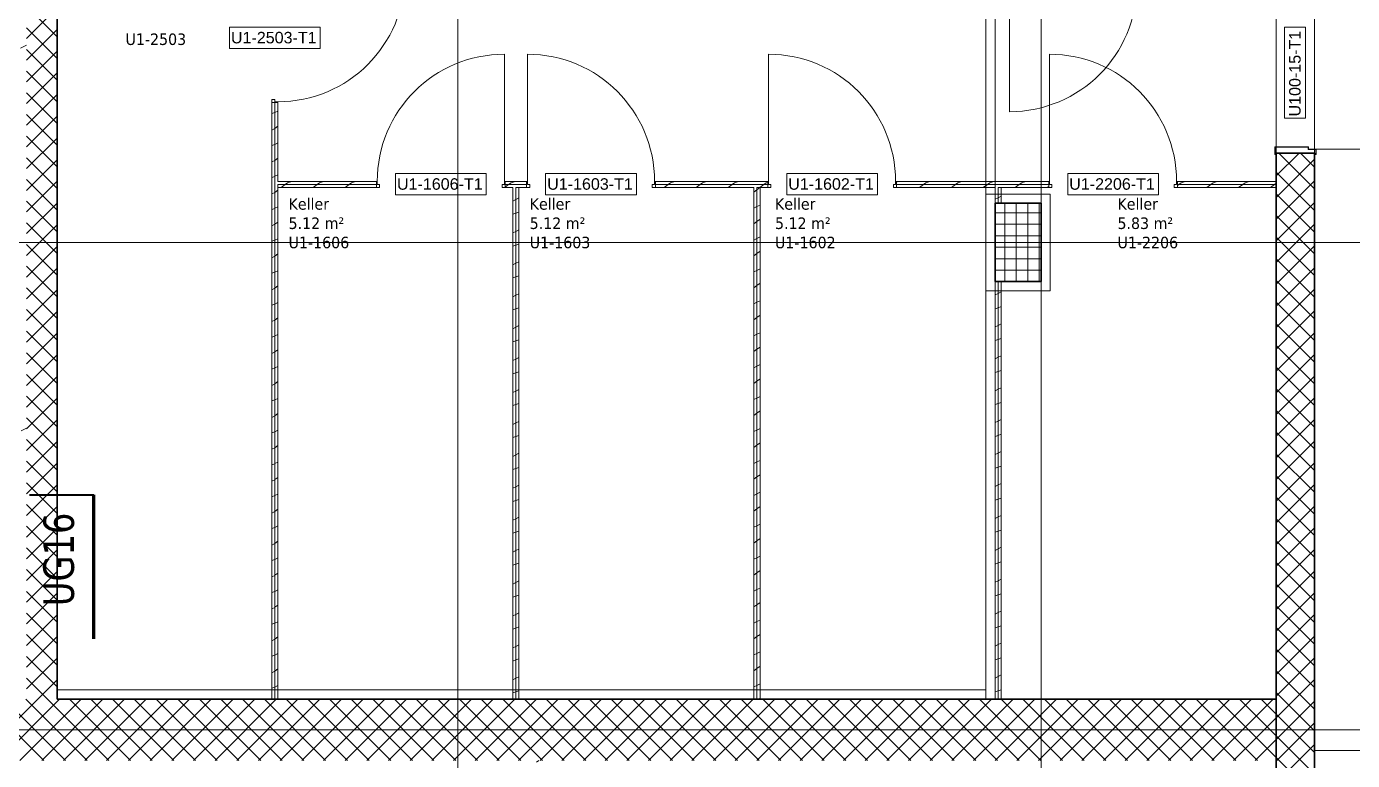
# Model space of a CAD drawing. Extents: x -982 to 937, y -179 to 616.
# Drawn here: x -105.4 to 67.7, y 31.6 to 127.4 of the extents above; entities that cross this region are included whole.
import ezdxf
from ezdxf.lldxf.tags import DXFTag

# ---------------------------------------------------------------- set-up
doc = ezdxf.new("R2010")
doc.units = 0
doc.layers.get('0').update_dxf_attribs({"lineweight": 13})
for name, color, linetype, lineweight in [('A-AREA-____-IDEN', 7, 'Continuous', 5), ('A-DOOR-____-IDEN', 7, 'Continuous', 5), ('A-DOOR-____-OTLN', 7, 'Continuous', 9), ('A-DOOR-FRAM-MCUT', 7, 'Continuous', 9), ('A-DOOR-OPNG-OTLN', 7, 'Continuous', 9), ('A-FLOR-____-OTLN', 7, 'Continuous', 9), ('A-FLOR-____-OVHD', 7, 'Strichpunkt - Fein', 9), ('A-WALL-____-MCUT', 7, 'Continuous', 35), ('A-WALL-____-PATT', 7, 'Continuous', 35), ('A-WALL-FNSH-MCUT', 7, 'Continuous', 35), ('S-COLS-____-MCUT', 7, 'Continuous', 35), ('S-COLS-____-OTLN', 7, 'Continuous', 9), ('S-GRID-____-OTLN', 7, 'Continuous', 5)]:
    doc.layers.add(name, color=color, linetype=linetype, lineweight=lineweight)
doc.layers.add('G-____-____-SYMB', color=7, linetype='Strichpunkt - Weit', lineweight=5, true_color=0x008080)
doc.styles.get("Standard").update_dxf_attribs({"font": 'arial.ttf'})
tags = doc.linetypes.add('_Rasterlinie_', pattern=[0.375, 0.2, -0.05, 0.075, -0.05]).pattern_tags.tags
tags[10:11] = [DXFTag(74, 4), DXFTag(75, 0), DXFTag(340, '0'), DXFTag(46, 1.0), DXFTag(50, 0.0), DXFTag(44, 0.0), DXFTag(45, 0.0)]
tags[8:9] = [DXFTag(74, 4), DXFTag(75, 0), DXFTag(340, '0'), DXFTag(46, 1.0), DXFTag(50, 0.0), DXFTag(44, 0.0), DXFTag(45, 0.0)]
tags[6:7] = [DXFTag(74, 4), DXFTag(75, 0), DXFTag(340, '0'), DXFTag(46, 1.0), DXFTag(50, 0.0), DXFTag(44, 0.0), DXFTag(45, 0.0)]
tags[4:5] = [DXFTag(74, 4), DXFTag(75, 0), DXFTag(340, '0'), DXFTag(46, 1.0), DXFTag(50, 0.0), DXFTag(44, 0.0), DXFTag(45, 0.0)]
tags = doc.linetypes.add('_Schnittlinie_', pattern=[0.3, 0.15, -0.05, 0.05, -0.05]).pattern_tags.tags
tags[10:11] = [DXFTag(74, 4), DXFTag(75, 0), DXFTag(340, '0'), DXFTag(46, 1.0), DXFTag(50, 0.0), DXFTag(44, 0.0), DXFTag(45, 0.0)]
tags[8:9] = [DXFTag(74, 4), DXFTag(75, 0), DXFTag(340, '0'), DXFTag(46, 1.0), DXFTag(50, 0.0), DXFTag(44, 0.0), DXFTag(45, 0.0)]
tags[6:7] = [DXFTag(74, 4), DXFTag(75, 0), DXFTag(340, '0'), DXFTag(46, 1.0), DXFTag(50, 0.0), DXFTag(44, 0.0), DXFTag(45, 0.0)]
tags[4:5] = [DXFTag(74, 4), DXFTag(75, 0), DXFTag(340, '0'), DXFTag(46, 1.0), DXFTag(50, 0.0), DXFTag(44, 0.0), DXFTag(45, 0.0)]
tags = doc.linetypes.add('Grundrissdarstellung Sturz', pattern=[0.25, 0.15, -0.05, 0, -0.05]).pattern_tags.tags
tags[10:11] = [DXFTag(74, 4), DXFTag(75, 0), DXFTag(340, '0'), DXFTag(46, 1.0), DXFTag(50, 0.0), DXFTag(44, 0.0), DXFTag(45, 0.0)]
tags[8:9] = [DXFTag(74, 4), DXFTag(75, 0), DXFTag(340, '0'), DXFTag(46, 1.0), DXFTag(50, 0.0), DXFTag(44, 0.0), DXFTag(45, 0.0)]
tags[6:7] = [DXFTag(74, 4), DXFTag(75, 0), DXFTag(340, '0'), DXFTag(46, 1.0), DXFTag(50, 0.0), DXFTag(44, 0.0), DXFTag(45, 0.0)]
tags[4:5] = [DXFTag(74, 4), DXFTag(75, 0), DXFTag(340, '0'), DXFTag(46, 1.0), DXFTag(50, 0.0), DXFTag(44, 0.0), DXFTag(45, 0.0)]
tags = doc.linetypes.add('Strichpunkt - Fein', pattern=[0.2, 0.1, -0.05, 0, -0.05]).pattern_tags.tags
tags[10:11] = [DXFTag(74, 4), DXFTag(75, 0), DXFTag(340, '0'), DXFTag(46, 1.0), DXFTag(50, 0.0), DXFTag(44, 0.0), DXFTag(45, 0.0)]
tags[8:9] = [DXFTag(74, 4), DXFTag(75, 0), DXFTag(340, '0'), DXFTag(46, 1.0), DXFTag(50, 0.0), DXFTag(44, 0.0), DXFTag(45, 0.0)]
tags[6:7] = [DXFTag(74, 4), DXFTag(75, 0), DXFTag(340, '0'), DXFTag(46, 1.0), DXFTag(50, 0.0), DXFTag(44, 0.0), DXFTag(45, 0.0)]
tags[4:5] = [DXFTag(74, 4), DXFTag(75, 0), DXFTag(340, '0'), DXFTag(46, 1.0), DXFTag(50, 0.0), DXFTag(44, 0.0), DXFTag(45, 0.0)]
tags = doc.linetypes.add('Strichpunkt - Weit', pattern=[0.5, 0.2, -0.15, 0, -0.15]).pattern_tags.tags
tags[10:11] = [DXFTag(74, 4), DXFTag(75, 0), DXFTag(340, '0'), DXFTag(46, 1.0), DXFTag(50, 0.0), DXFTag(44, 0.0), DXFTag(45, 0.0)]
tags[8:9] = [DXFTag(74, 4), DXFTag(75, 0), DXFTag(340, '0'), DXFTag(46, 1.0), DXFTag(50, 0.0), DXFTag(44, 0.0), DXFTag(45, 0.0)]
tags[6:7] = [DXFTag(74, 4), DXFTag(75, 0), DXFTag(340, '0'), DXFTag(46, 1.0), DXFTag(50, 0.0), DXFTag(44, 0.0), DXFTag(45, 0.0)]
tags[4:5] = [DXFTag(74, 4), DXFTag(75, 0), DXFTag(340, '0'), DXFTag(46, 1.0), DXFTag(50, 0.0), DXFTag(44, 0.0), DXFTag(45, 0.0)]

# ---------------------------------------------------------------- blocks, each defined once
blk = doc.blocks.new('Referenz-A0UJ2GQRXE', base_point=(-954.02, -167.52))
at = {"layer": 'A-DOOR-____-IDEN', "color": 0, "linetype": 'Continuous', "ltscale": 0.13}
for p, q in [((-78.88, 127.28), (-67.04, 127.28)), ((-78.88, 124.5), (-78.88, 127.28)), ((-67.04, 127.28), (-67.04, 124.5)), ((58.8, 115.42), (58.8, 127.26)), ((58.8, 127.26), (61.58, 127.26)), ((61.58, 127.26), (61.58, 115.42)), ((-67.04, 124.5), (-78.88, 124.5)), ((61.58, 115.42), (58.8, 115.42)), ((-57.21, 108.18), (-45.37, 108.18)), ((-57.21, 105.4), (-57.21, 108.18)), ((-45.37, 108.18), (-45.37, 105.4)), ((-37.61, 108.18), (-25.77, 108.18)), ((-37.61, 105.4), (-37.61, 108.18)), ((-25.77, 108.18), (-25.77, 105.4)), ((-6.15, 108.18), (5.69, 108.18)), ((-6.15, 105.4), (-6.15, 108.18)), ((5.69, 108.18), (5.69, 105.4)), ((30.52, 108.18), (42.36, 108.18)), ((30.52, 105.4), (30.52, 108.18)), ((42.36, 108.18), (42.36, 105.4)), ((-45.37, 105.4), (-57.21, 105.4)), ((-25.77, 105.4), (-37.61, 105.4)), ((5.69, 105.4), (-6.15, 105.4)), ((42.36, 105.4), (30.52, 105.4))]:
    blk.add_line(p, q, dxfattribs=at)
at = {"layer": 'A-DOOR-____-OTLN', "color": 0, "linetype": 'Grundrissdarstellung Sturz', "ltscale": 0.13}
for p, q in [((57.74, 131.84), (57.74, 110.84)), ((62.74, 131.84), (62.74, 110.84))]:
    blk.add_line(p, q, dxfattribs=at)
at = {"layer": 'A-DOOR-FRAM-MCUT', "color": 0, "linetype": 'Continuous', "ltscale": 0.13}
for p, q in [((-73.36, 117.84), (-72.96, 117.84)), ((-73.36, 117.44), (-73.36, 117.84)), ((-72.96, 117.84), (-72.96, 117.54)), ((-72.56, 117.44), (-73.36, 117.44)), ((-72.96, 117.54), (-72.56, 117.54)), ((-72.56, 117.54), (-72.56, 117.44)), ((61.94, 111.64), (57.54, 111.64)), ((57.54, 111.64), (57.54, 110.64)), ((57.58, 110.68), (57.58, 111.6)), ((57.58, 111.6), (61.9, 111.6)), ((61.9, 111.6), (61.9, 111.3)), ((61.9, 111.3), (62.9, 111.3)), ((61.94, 111.34), (61.94, 111.64)), ((62.94, 111.34), (61.94, 111.34)), ((62.9, 111.3), (62.9, 110.68)), ((62.94, 110.64), (62.94, 111.34)), ((57.54, 110.64), (57.74, 110.64)), ((57.74, 110.68), (57.58, 110.68)), ((57.74, 110.64), (57.74, 110.68)), ((62.9, 110.68), (62.74, 110.68)), ((62.74, 110.68), (62.74, 110.64)), ((62.74, 110.64), (62.94, 110.64)), ((-59.59, 107.14), (-59.69, 107.14)), ((-59.69, 107.14), (-59.69, 106.34)), ((-59.69, 106.34), (-59.29, 106.34)), ((-59.59, 106.74), (-59.59, 107.14)), ((-59.29, 106.74), (-59.59, 106.74)), ((-59.29, 106.34), (-59.29, 106.74)), ((-42.99, 106.74), (-43.29, 106.74)), ((-43.29, 106.74), (-43.29, 106.34)), ((-43.29, 106.34), (-42.89, 106.34)), ((-42.89, 107.14), (-42.99, 107.14)), ((-42.99, 107.14), (-42.99, 106.74)), ((-42.89, 106.34), (-42.89, 107.14)), ((-40.09, 106.34), (-40.09, 107.14)), ((-40.09, 107.14), (-39.99, 107.14)), ((-39.69, 106.34), (-40.09, 106.34)), ((-39.99, 107.14), (-39.99, 106.74)), ((-39.99, 106.74), (-39.69, 106.74)), ((-39.69, 106.74), (-39.69, 106.34)), ((-23.69, 106.74), (-23.39, 106.74)), ((-23.69, 106.34), (-23.69, 106.74)), ((-23.29, 106.34), (-23.69, 106.34)), ((-23.39, 106.74), (-23.39, 107.14)), ((-23.39, 107.14), (-23.29, 107.14)), ((-23.29, 107.14), (-23.29, 106.34)), ((-8.63, 106.34), (-8.63, 107.14)), ((-8.63, 107.14), (-8.53, 107.14)), ((-8.23, 106.34), (-8.63, 106.34)), ((-8.53, 107.14), (-8.53, 106.74)), ((-8.53, 106.74), (-8.23, 106.74)), ((-8.23, 106.74), (-8.23, 106.34)), ((7.77, 106.74), (8.07, 106.74)), ((7.77, 106.34), (7.77, 106.74)), ((8.17, 106.34), (7.77, 106.34)), ((8.07, 106.74), (8.07, 107.14)), ((8.07, 107.14), (8.17, 107.14)), ((8.17, 107.14), (8.17, 106.34)), ((28.04, 106.34), (28.04, 107.14)), ((28.04, 107.14), (28.14, 107.14)), ((28.44, 106.34), (28.04, 106.34)), ((28.14, 107.14), (28.14, 106.74)), ((28.14, 106.74), (28.44, 106.74)), ((28.44, 106.74), (28.44, 106.34)), ((44.44, 106.74), (44.74, 106.74)), ((44.44, 106.34), (44.44, 106.74)), ((44.84, 106.34), (44.44, 106.34)), ((44.74, 106.74), (44.74, 107.14)), ((44.74, 107.14), (44.84, 107.14)), ((44.84, 107.14), (44.84, 106.34))]:
    blk.add_line(p, q, dxfattribs=at)
at = {"layer": 'A-DOOR-OPNG-OTLN', "color": 0, "linetype": 'Continuous', "ltscale": 0.13}
for p, q in [((22.94, 132.84), (22.94, 116.24)), ((-42.99, 107.14), (-42.99, 123.74)), ((-39.99, 107.14), (-39.99, 123.74)), ((-8.53, 107.14), (-8.53, 123.74)), ((28.14, 107.14), (28.14, 123.74)), ((62.94, 111.34), (82.94, 111.34))]:
    blk.add_line(p, q, dxfattribs=at)
for centre, major_axis in [((-72.56, 134.14), (0, -16.6)), ((22.94, 132.84), (0, -16.6)), ((62.94, 111.34), (20, 0)), ((-42.99, 107.14), (0, 16.6)), ((-39.99, 107.14), (16.6, 0)), ((-8.53, 107.14), (16.6, 0)), ((28.14, 107.14), (16.6, 0))]:
    blk.add_ellipse(centre, major_axis=major_axis, ratio=1, start_param=0, end_param=1.570796, dxfattribs=at)
at = {"layer": 'A-FLOR-____-OTLN', "color": 0, "linetype": 'Continuous', "ltscale": 0.13}
blk.add_line((62.74, 32.89), (94.74, 32.89), dxfattribs=at)
at = {"layer": 'A-FLOR-____-OVHD', "color": 0, "linetype": 'Strichpunkt - Fein', "ltscale": 0.13}
for p, q in [((19.84, 134.39), (19.84, 39.59)), ((21.04, 134.39), (21.04, 103.89)), ((28.24, 105.49), (19.84, 105.49)), ((19.84, 105.49), (19.84, 92.89)), ((28.24, 92.89), (28.24, 105.49)), ((21.04, 94.49), (21.04, 39.59)), ((19.84, 92.89), (28.24, 92.89)), ((19.84, 40.79), (-101.36, 40.79))]:
    blk.add_line(p, q, dxfattribs=at)
at = {"layer": 'A-WALL-____-MCUT', "color": 0, "linetype": 'Continuous', "ltscale": 0.35}
for p, q in [((-101.36, 39.59), (-101.36, 218.99)), ((62.74, 110.84), (57.74, 110.84)), ((57.74, 110.84), (57.74, -30.81)), ((62.74, -30.81), (62.74, 110.84)), ((-10.03, 39.59), (-101.36, 39.59)), ((57.74, 39.59), (-10.03, 39.59))]:
    blk.add_line(p, q, dxfattribs=at)
at = {"layer": 'A-WALL-____-MCUT', "color": 0, "linetype": 'Continuous', "lineweight": 9, "ltscale": 0.13}
for p, q in [((-72.96, 39.59), (-72.96, 117.44)), ((-72.56, 106.74), (-59.69, 106.74)), ((-72.56, 106.74), (-72.56, 106.34)), ((-42.89, 106.74), (-40.09, 106.74)), ((-41.49, 39.59), (-41.49, 106.34)), ((-41.09, 106.34), (-41.49, 106.34)), ((-23.29, 106.74), (-8.63, 106.74)), ((-10.03, 39.59), (-10.03, 106.34)), ((-9.63, 106.34), (-10.03, 106.34)), ((8.17, 106.74), (28.04, 106.74)), ((21.44, 104.29), (21.44, 106.34)), ((21.84, 106.34), (21.44, 106.34)), ((44.84, 106.74), (57.74, 106.74)), ((21.44, 39.59), (21.44, 94.09))]:
    blk.add_line(p, q, dxfattribs=at)
at = {"layer": 'A-WALL-____-PATT', "color": 0, "linetype": 'Continuous', "lineweight": 9, "ltscale": 0.13}
for p, q in [((-101.36, 126.03), (-105.36, 130.03)), ((-105.36, 125.78), (-101.36, 129.78)), ((-101.36, 123.2), (-105.36, 127.2)), ((-105.36, 122.96), (-101.36, 126.96)), ((-105.36, 124.92), (-106.14, 124.53)), ((-101.36, 120.37), (-105.36, 124.37)), ((-105.36, 120.13), (-101.36, 124.13)), ((-101.36, 117.54), (-105.36, 121.54)), ((-105.36, 117.3), (-101.36, 121.3)), ((-101.36, 114.72), (-105.36, 118.72)), ((-105.36, 114.47), (-101.36, 118.47)), ((-72.96, 116.12), (-73.36, 115.99)), ((-72.95, 116.13), (-72.96, 116.12)), ((-72.56, 116.33), (-72.94, 116.14)), ((-101.36, 111.89), (-105.36, 115.89)), ((-105.36, 111.64), (-101.36, 115.64)), ((-72.56, 114.35), (-72.95, 114.05)), ((-101.36, 109.06), (-105.36, 113.06)), ((-105.36, 108.81), (-101.36, 112.81)), ((-72.96, 114.05), (-73.36, 113.85)), ((-72.94, 114.06), (-72.96, 114.05)), ((-72.96, 111.96), (-73.36, 111.83)), ((-72.95, 111.96), (-72.96, 111.96)), ((-72.56, 112.16), (-72.94, 111.97)), ((57.74, 110.69), (57.89, 110.84)), ((57.74, 107.86), (60.72, 110.84)), ((62.74, 106.18), (58.08, 110.84)), ((62.74, 109.01), (60.91, 110.84)), ((-101.36, 106.23), (-105.36, 110.23)), ((-105.36, 105.98), (-101.36, 109.98)), ((-72.96, 109.88), (-73.36, 109.68)), ((-72.94, 109.89), (-72.96, 109.88)), ((-72.56, 110.18), (-72.95, 109.89)), ((57.74, 105.04), (62.74, 110.04)), ((-101.36, 103.4), (-105.36, 107.4)), ((-72.96, 107.79), (-73.36, 107.66)), ((-72.95, 107.8), (-72.96, 107.79)), ((-72.56, 108), (-72.94, 107.81)), ((62.74, 103.35), (57.74, 108.35)), ((-105.36, 103.16), (-101.36, 107.16)), ((-72.96, 105.72), (-73.36, 105.52)), ((-72.94, 105.73), (-72.96, 105.72)), ((-72.56, 106.02), (-72.95, 105.72)), ((-71.59, 106.74), (-72.12, 106.34)), ((-71.29, 106.97), (-71.59, 106.74)), ((-70.75, 107.14), (-71.28, 106.97)), ((-67.43, 106.74), (-67.96, 106.34)), ((-67.12, 106.97), (-67.43, 106.74)), ((-66.59, 107.14), (-67.12, 106.97)), ((-63.26, 106.74), (-63.79, 106.34)), ((-62.96, 106.97), (-63.26, 106.74)), ((-62.42, 107.14), (-62.95, 106.97)), ((-42.44, 106.74), (-42.89, 106.4)), ((-42.13, 106.97), (-42.44, 106.74)), ((-41.6, 107.14), (-42.13, 106.97)), ((-21.61, 106.74), (-22.14, 106.34)), ((-21.3, 106.97), (-21.61, 106.74)), ((-20.77, 107.14), (-21.3, 106.97)), ((-17.45, 106.74), (-17.98, 106.34)), ((-17.14, 106.97), (-17.45, 106.74)), ((-16.61, 107.14), (-17.14, 106.97)), ((-13.28, 106.74), (-13.81, 106.34)), ((-12.97, 106.97), (-13.28, 106.74)), ((-12.44, 107.14), (-12.97, 106.97)), ((-10.03, 106.06), (-10.43, 105.76)), ((-9.65, 106.34), (-10.03, 106.06)), ((-9.12, 106.74), (-9.65, 106.34)), ((-8.81, 106.97), (-9.12, 106.74)), ((-8.63, 107.03), (-8.81, 106.97)), ((8.38, 107.14), (8.17, 107.07)), ((11.71, 106.74), (11.18, 106.34)), ((12.02, 106.98), (11.71, 106.74)), ((12.54, 107.14), (12.02, 106.97)), ((15.87, 106.74), (15.34, 106.34)), ((16.18, 106.98), (15.87, 106.74)), ((16.71, 107.14), (16.18, 106.97)), ((20.04, 106.74), (19.51, 106.35)), ((20.35, 106.98), (20.04, 106.74)), ((20.87, 107.14), (20.35, 106.97)), ((24.2, 106.74), (23.68, 106.35)), ((24.52, 106.98), (24.2, 106.74)), ((25.04, 107.14), (24.51, 106.97)), ((28.04, 106.5), (27.84, 106.35)), ((45.03, 106.74), (44.84, 106.6)), ((45.34, 106.98), (45.03, 106.74)), ((45.86, 107.14), (45.34, 106.97)), ((49.19, 106.74), (48.66, 106.34)), ((49.51, 106.98), (49.19, 106.74)), ((50.03, 107.14), (49.5, 106.97)), ((53.36, 106.74), (52.83, 106.34)), ((53.67, 106.98), (53.36, 106.74)), ((54.19, 107.14), (53.67, 106.97)), ((57.52, 106.74), (56.99, 106.34)), ((57.74, 106.91), (57.52, 106.74)), ((57.74, 102.21), (62.74, 107.21)), ((-101.36, 100.57), (-105.36, 104.57)), ((-105.36, 100.33), (-101.36, 104.33)), ((-72.56, 103.83), (-72.94, 103.64)), ((-41.49, 104.79), (-41.89, 104.59)), ((-41.09, 104.99), (-41.49, 104.79)), ((-10.03, 103.86), (-10.43, 103.66)), ((-9.63, 104.06), (-10.03, 103.86)), ((21.44, 105.02), (21.04, 104.82)), ((21.84, 105.22), (21.44, 105.02)), ((62.74, 100.52), (57.74, 105.52)), ((57.74, 99.38), (62.74, 104.38)), ((-72.96, 103.63), (-73.36, 103.5)), ((-72.95, 103.63), (-72.96, 103.63)), ((-41.49, 103.01), (-41.89, 102.88)), ((-41.09, 103.15), (-41.49, 103.01)), ((-9.63, 102.2), (-10.03, 101.9)), ((62.74, 97.69), (57.74, 102.69)), ((-101.36, 97.75), (-105.36, 101.75)), ((-105.36, 97.5), (-101.36, 101.5)), ((-72.96, 101.55), (-73.36, 101.35)), ((-72.94, 101.56), (-72.96, 101.55)), ((-72.56, 101.85), (-72.95, 101.56)), ((-41.49, 100.63), (-41.89, 100.43)), ((-41.09, 100.83), (-41.49, 100.63)), ((-10.03, 101.9), (-10.43, 101.6)), ((57.74, 96.55), (62.74, 101.55)), ((-101.36, 94.92), (-105.36, 98.92)), ((-105.36, 94.67), (-101.36, 98.67)), ((-72.96, 99.47), (-73.36, 99.33)), ((-72.95, 99.47), (-72.96, 99.47)), ((-72.56, 99.67), (-72.94, 99.48)), ((-41.49, 98.85), (-41.89, 98.71)), ((-41.09, 98.98), (-41.49, 98.85)), ((-10.03, 99.7), (-10.43, 99.5)), ((-9.63, 99.9), (-10.03, 99.7)), ((62.74, 94.87), (57.74, 99.87)), ((57.74, 93.72), (62.74, 98.72)), ((-72.96, 97.39), (-73.36, 97.19)), ((-72.94, 97.4), (-72.96, 97.39)), ((-72.56, 97.69), (-72.95, 97.39)), ((-10.03, 97.73), (-10.43, 97.43)), ((-9.63, 98.03), (-10.03, 97.73)), ((62.74, 92.04), (57.74, 97.04)), ((-101.36, 92.09), (-105.36, 96.09)), ((-105.36, 91.84), (-101.36, 95.84)), ((-72.96, 95.3), (-73.36, 95.17)), ((-72.95, 95.3), (-72.96, 95.3)), ((-72.56, 95.5), (-72.94, 95.31)), ((-41.49, 96.46), (-41.89, 96.26)), ((-41.09, 96.66), (-41.49, 96.46)), ((-10.03, 95.53), (-10.43, 95.33)), ((-9.63, 95.73), (-10.03, 95.53)), ((57.74, 90.89), (62.74, 95.89)), ((-72.56, 93.52), (-72.95, 93.23)), ((-41.49, 94.68), (-41.89, 94.55)), ((-41.09, 94.82), (-41.49, 94.68)), ((-10.03, 93.57), (-10.43, 93.27)), ((-9.63, 93.87), (-10.03, 93.57)), ((62.74, 89.21), (57.74, 94.21)), ((-101.36, 89.26), (-105.36, 93.26)), ((-105.36, 89.01), (-101.36, 93.01)), ((-72.96, 93.22), (-73.36, 93.02)), ((-72.94, 93.23), (-72.96, 93.22)), ((-41.49, 92.3), (-41.89, 92.1)), ((-41.09, 92.5), (-41.49, 92.3)), ((21.44, 92.53), (21.04, 92.33)), ((21.84, 92.73), (21.44, 92.53)), ((57.74, 88.07), (62.74, 93.07)), ((-101.36, 86.43), (-105.36, 90.43)), ((-105.36, 86.19), (-101.36, 90.19)), ((-72.96, 91.14), (-73.36, 91)), ((-72.95, 91.14), (-72.96, 91.14)), ((-72.56, 91.34), (-72.94, 91.15)), ((-41.49, 90.52), (-41.89, 90.39)), ((-41.09, 90.65), (-41.49, 90.52)), ((-10.03, 91.37), (-10.43, 91.17)), ((-9.63, 91.57), (-10.03, 91.37)), ((21.44, 90.67), (21.04, 90.54)), ((21.84, 90.81), (21.44, 90.67)), ((62.74, 86.38), (57.74, 91.38)), ((57.74, 85.24), (62.74, 90.24)), ((-72.96, 89.06), (-73.36, 88.86)), ((-72.94, 89.07), (-72.96, 89.06)), ((-72.56, 89.36), (-72.95, 89.06)), ((-41.09, 88.33), (-41.49, 88.13)), ((-10.03, 89.4), (-10.43, 89.1)), ((-9.63, 89.7), (-10.03, 89.4)), ((21.44, 88.36), (21.04, 88.16)), ((21.84, 88.56), (21.44, 88.36)), ((62.74, 83.55), (57.74, 88.55)), ((-101.36, 83.6), (-105.36, 87.6)), ((-105.36, 83.36), (-101.36, 87.36)), ((-72.96, 86.97), (-73.36, 86.84)), ((-72.95, 86.97), (-72.96, 86.97)), ((-72.56, 87.17), (-72.94, 86.98)), ((-41.49, 88.13), (-41.89, 87.93)), ((-10.03, 87.2), (-10.43, 87)), ((-9.63, 87.4), (-10.03, 87.2)), ((21.84, 86.64), (21.44, 86.51)), ((57.74, 82.41), (62.74, 87.41)), ((-72.96, 84.89), (-73.36, 84.69)), ((-72.94, 84.9), (-72.96, 84.89)), ((-72.56, 85.19), (-72.95, 84.9)), ((-41.49, 86.35), (-41.89, 86.22)), ((-41.09, 86.49), (-41.49, 86.35)), ((-10.03, 85.24), (-10.43, 84.94)), ((-9.63, 85.54), (-10.03, 85.24)), ((21.44, 86.51), (21.04, 86.38)), ((62.74, 80.72), (57.74, 85.72)), ((-101.36, 80.78), (-105.36, 84.78)), ((-105.36, 80.53), (-101.36, 84.53)), ((-41.49, 83.97), (-41.89, 83.77)), ((-41.09, 84.17), (-41.49, 83.97)), ((-9.63, 83.24), (-10.03, 83.04)), ((21.44, 84.2), (21.04, 84)), ((21.84, 84.4), (21.44, 84.2)), ((57.74, 79.58), (62.74, 84.58)), ((-101.36, 77.95), (-105.36, 81.95)), ((-105.36, 77.7), (-101.36, 81.7)), ((-72.96, 82.81), (-73.36, 82.67)), ((-72.95, 82.81), (-72.96, 82.81)), ((-72.56, 83.01), (-72.94, 82.82)), ((-41.49, 82.19), (-41.89, 82.06)), ((-41.09, 82.32), (-41.49, 82.19)), ((-10.03, 83.04), (-10.43, 82.84)), ((-9.63, 81.37), (-10.03, 81.07)), ((21.44, 82.34), (21.04, 82.21)), ((21.84, 82.48), (21.44, 82.34)), ((62.74, 77.9), (57.74, 82.9)), ((57.74, 76.75), (62.74, 81.75)), ((-72.96, 80.73), (-73.36, 80.53)), ((-72.94, 80.74), (-72.96, 80.73)), ((-72.56, 81.03), (-72.95, 80.73)), ((-41.49, 79.8), (-41.89, 79.6)), ((-41.09, 80), (-41.49, 79.8)), ((-10.03, 81.07), (-10.43, 80.77)), ((21.44, 80.03), (21.04, 79.83)), ((21.84, 80.23), (21.44, 80.03)), ((62.74, 75.07), (57.74, 80.07)), ((-101.36, 75.12), (-105.36, 79.12)), ((-105.36, 74.87), (-101.36, 78.87)), ((-72.96, 78.64), (-73.36, 78.51)), ((-72.95, 78.65), (-72.96, 78.64)), ((-72.56, 78.84), (-72.94, 78.65)), ((-41.49, 78.02), (-41.89, 77.89)), ((-41.09, 78.16), (-41.49, 78.02)), ((-10.03, 78.87), (-10.43, 78.67)), ((-9.63, 79.07), (-10.03, 78.87)), ((21.44, 78.18), (21.04, 78.05)), ((21.84, 78.31), (21.44, 78.18)), ((57.74, 73.92), (62.74, 78.92)), ((-101.36, 72.29), (-105.36, 76.29)), ((-72.96, 76.56), (-73.36, 76.36)), ((-72.94, 76.57), (-72.96, 76.56)), ((-72.56, 76.86), (-72.95, 76.57)), ((-10.03, 76.91), (-10.43, 76.61)), ((-9.63, 77.21), (-10.03, 76.91)), ((62.74, 72.24), (57.74, 77.24)), ((-105.36, 74.94), (-106.05, 74.59)), ((-105.36, 72.04), (-101.36, 76.04)), ((-72.96, 74.48), (-73.36, 74.34)), ((-72.95, 74.48), (-72.96, 74.48)), ((-72.56, 74.68), (-72.94, 74.49)), ((-41.49, 75.64), (-41.89, 75.44)), ((-41.09, 75.84), (-41.49, 75.64)), ((-10.03, 74.71), (-10.43, 74.51)), ((-9.63, 74.91), (-10.03, 74.71)), ((21.44, 75.87), (21.04, 75.67)), ((21.84, 76.07), (21.44, 75.87)), ((57.74, 71.09), (62.74, 76.09)), ((-101.36, 69.46), (-105.36, 73.46)), ((-105.36, 69.22), (-101.36, 73.22)), ((-72.56, 72.7), (-72.95, 72.4)), ((-41.49, 73.86), (-41.89, 73.73)), ((-41.09, 73.99), (-41.49, 73.86)), ((-10.03, 72.74), (-10.43, 72.44)), ((-9.63, 73.04), (-10.03, 72.74)), ((21.44, 74.01), (21.04, 73.88)), ((21.84, 74.15), (21.44, 74.01)), ((62.74, 69.41), (57.74, 74.41)), ((57.74, 68.27), (62.74, 73.27)), ((-72.96, 72.4), (-73.36, 72.2)), ((-72.94, 72.41), (-72.96, 72.4)), ((-41.49, 71.47), (-41.89, 71.27)), ((-41.09, 71.67), (-41.49, 71.47)), ((21.44, 71.7), (21.04, 71.5)), ((21.84, 71.9), (21.44, 71.7)), ((62.74, 66.58), (57.74, 71.58)), ((-101.36, 66.63), (-105.36, 70.63)), ((-105.36, 66.39), (-101.36, 70.39)), ((-72.96, 70.31), (-73.36, 70.18)), ((-72.95, 70.32), (-72.96, 70.31)), ((-72.56, 70.51), (-72.94, 70.32)), ((-41.49, 69.7), (-41.89, 69.56)), ((-41.09, 69.83), (-41.49, 69.7)), ((-10.03, 70.54), (-10.43, 70.34)), ((-9.63, 70.74), (-10.03, 70.54)), ((21.44, 69.85), (21.04, 69.72)), ((21.84, 69.98), (21.44, 69.85)), ((57.74, 65.44), (62.74, 70.44)), ((-101.36, 63.8), (-105.36, 67.8)), ((-105.36, 63.56), (-101.36, 67.56)), ((-72.96, 68.23), (-73.36, 68.03)), ((-72.94, 68.24), (-72.96, 68.23)), ((-72.56, 68.53), (-72.95, 68.24)), ((-41.09, 67.51), (-41.49, 67.31)), ((-10.03, 68.58), (-10.43, 68.28)), ((-9.63, 68.88), (-10.03, 68.58)), ((21.44, 67.54), (21.04, 67.34)), ((21.84, 67.74), (21.44, 67.54)), ((62.74, 63.75), (57.74, 68.75)), ((57.74, 62.61), (62.74, 67.61)), ((-72.96, 66.15), (-73.36, 66.01)), ((-72.95, 66.15), (-72.96, 66.15)), ((-72.56, 66.35), (-72.94, 66.16)), ((-41.49, 67.31), (-41.89, 67.11)), ((-10.03, 66.38), (-10.43, 66.18)), ((-9.63, 66.58), (-10.03, 66.38)), ((21.84, 65.82), (21.44, 65.68)), ((62.74, 60.93), (57.74, 65.93)), ((-101.36, 60.98), (-105.36, 64.98)), ((-105.36, 60.73), (-101.36, 64.73)), ((-72.96, 64.07), (-73.36, 63.87)), ((-72.94, 64.08), (-72.96, 64.07)), ((-72.56, 64.37), (-72.95, 64.07)), ((-41.49, 65.53), (-41.89, 65.4)), ((-41.09, 65.66), (-41.49, 65.53)), ((-10.03, 64.41), (-10.43, 64.11)), ((-9.63, 64.71), (-10.03, 64.41)), ((21.44, 65.68), (21.04, 65.55)), ((57.74, 59.78), (62.74, 64.78)), ((-41.49, 63.14), (-41.89, 62.94)), ((-41.09, 63.34), (-41.49, 63.14)), ((-9.63, 62.42), (-10.03, 62.22)), ((21.44, 63.37), (21.04, 63.17)), ((21.84, 63.57), (21.44, 63.37)), ((62.74, 58.1), (57.74, 63.1)), ((-101.36, 58.15), (-105.36, 62.15)), ((-105.36, 57.9), (-101.36, 61.9)), ((-72.96, 61.98), (-73.36, 61.85)), ((-72.95, 61.99), (-72.96, 61.98)), ((-72.56, 62.19), (-72.94, 61.99)), ((-41.49, 61.37), (-41.89, 61.23)), ((-41.09, 61.5), (-41.49, 61.37)), ((-10.03, 62.22), (-10.43, 62.02)), ((21.44, 61.52), (21.04, 61.39)), ((21.84, 61.65), (21.44, 61.52)), ((57.74, 56.95), (62.74, 61.95)), ((-101.36, 55.32), (-105.36, 59.32)), ((-105.36, 55.07), (-101.36, 59.07)), ((-72.96, 59.9), (-73.36, 59.7)), ((-72.94, 59.91), (-72.96, 59.9)), ((-72.56, 60.2), (-72.95, 59.91)), ((-41.49, 58.98), (-41.89, 58.78)), ((-41.09, 59.18), (-41.49, 58.98)), ((-10.03, 60.25), (-10.43, 59.95)), ((-9.63, 60.55), (-10.03, 60.25)), ((21.44, 59.21), (21.04, 59.01)), ((21.84, 59.41), (21.44, 59.21)), ((62.74, 55.27), (57.74, 60.27)), ((57.74, 54.12), (62.74, 59.12)), ((-72.96, 57.82), (-73.36, 57.68)), ((-72.95, 57.82), (-72.96, 57.82)), ((-72.56, 58.02), (-72.94, 57.83)), ((-41.49, 57.2), (-41.89, 57.07)), ((-41.09, 57.33), (-41.49, 57.2)), ((-10.03, 58.05), (-10.43, 57.85)), ((-9.63, 58.25), (-10.03, 58.05)), ((21.44, 57.36), (21.04, 57.22)), ((21.84, 57.49), (21.44, 57.36)), ((62.74, 52.44), (57.74, 57.44)), ((-101.36, 52.49), (-105.36, 56.49)), ((-105.36, 52.24), (-101.36, 56.24)), ((-72.96, 55.74), (-73.36, 55.54)), ((-72.94, 55.75), (-72.96, 55.74)), ((-72.56, 56.04), (-72.95, 55.75)), ((-10.03, 56.08), (-10.43, 55.78)), ((-9.63, 56.38), (-10.03, 56.08)), ((57.74, 51.3), (62.74, 56.3)), ((-101.36, 49.66), (-105.36, 53.66)), ((-72.96, 53.65), (-73.36, 53.52)), ((-72.95, 53.66), (-72.96, 53.65)), ((-72.56, 53.86), (-72.94, 53.66)), ((-41.49, 54.81), (-41.89, 54.61)), ((-41.09, 55.01), (-41.49, 54.81)), ((-10.03, 53.89), (-10.43, 53.69)), ((-9.63, 54.09), (-10.03, 53.89)), ((21.44, 55.04), (21.04, 54.84)), ((21.84, 55.24), (21.44, 55.04)), ((62.74, 49.61), (57.74, 54.61)), ((-105.36, 49.42), (-101.36, 53.42)), ((-41.49, 53.04), (-41.89, 52.9)), ((-41.09, 53.17), (-41.49, 53.04)), ((-10.03, 51.92), (-10.43, 51.62)), ((-9.63, 52.22), (-10.03, 51.92)), ((21.44, 53.19), (21.04, 53.06)), ((21.84, 53.32), (21.44, 53.19)), ((57.74, 48.47), (62.74, 53.47)), ((-101.36, 46.83), (-105.36, 50.83)), ((-105.36, 46.59), (-101.36, 50.59)), ((-72.96, 51.57), (-73.36, 51.37)), ((-72.94, 51.58), (-72.96, 51.57)), ((-72.56, 51.87), (-72.95, 51.58)), ((-41.49, 50.65), (-41.89, 50.45)), ((-41.09, 50.85), (-41.49, 50.65)), ((21.44, 50.88), (21.04, 50.68)), ((21.84, 51.08), (21.44, 50.88)), ((62.74, 46.78), (57.74, 51.78)), ((57.74, 45.64), (62.74, 50.64)), ((-72.96, 49.49), (-73.36, 49.36)), ((-72.95, 49.49), (-72.96, 49.49)), ((-72.56, 49.69), (-72.94, 49.5)), ((-41.49, 48.87), (-41.89, 48.74)), ((-41.09, 49.01), (-41.49, 48.87)), ((-10.03, 49.72), (-10.43, 49.52)), ((-9.63, 49.92), (-10.03, 49.72)), ((21.44, 49.03), (21.04, 48.89)), ((21.84, 49.16), (21.44, 49.03)), ((62.74, 43.95), (57.74, 48.95)), ((-101.36, 44.01), (-105.36, 48.01)), ((-105.36, 43.76), (-101.36, 47.76)), ((-72.96, 47.41), (-73.36, 47.21)), ((-72.94, 47.42), (-72.96, 47.41)), ((-72.56, 47.71), (-72.95, 47.42)), ((-10.03, 47.75), (-10.43, 47.45)), ((-9.63, 48.05), (-10.03, 47.75)), ((21.84, 46.91), (21.44, 46.71)), ((57.74, 42.81), (62.74, 47.81)), ((-101.36, 41.18), (-105.36, 45.18)), ((-72.96, 45.32), (-73.36, 45.19)), ((-72.95, 45.33), (-72.96, 45.32)), ((-72.56, 45.53), (-72.94, 45.33)), ((-41.49, 46.48), (-41.89, 46.28)), ((-41.09, 46.68), (-41.49, 46.48)), ((-10.03, 45.56), (-10.43, 45.36)), ((-9.63, 45.76), (-10.03, 45.56)), ((21.44, 46.71), (21.04, 46.51)), ((21.84, 44.99), (21.44, 44.86)), ((62.74, 41.13), (57.74, 46.13)), ((-105.36, 40.93), (-101.36, 44.93)), ((-72.56, 43.54), (-72.95, 43.25)), ((-41.49, 44.71), (-41.89, 44.57)), ((-41.09, 44.84), (-41.49, 44.71)), ((-10.03, 43.59), (-10.43, 43.29)), ((-9.63, 43.89), (-10.03, 43.59)), ((21.44, 44.86), (21.04, 44.73)), ((57.74, 39.98), (62.74, 44.98)), ((62.74, 38.3), (57.74, 43.3)), ((-102.6, 39.59), (-105.36, 42.35)), ((-103.87, 39.59), (-101.36, 42.1)), ((-72.96, 43.24), (-73.36, 43.04)), ((-72.94, 43.25), (-72.96, 43.24)), ((-41.49, 42.32), (-41.89, 42.12)), ((-41.09, 42.52), (-41.49, 42.32)), ((-9.63, 41.59), (-10.03, 41.39)), ((21.44, 42.55), (21.04, 42.35)), ((21.84, 42.75), (21.44, 42.55)), ((57.74, 37.15), (62.74, 42.15)), ((-72.96, 41.16), (-73.36, 41.03)), ((-72.95, 41.16), (-72.96, 41.16)), ((-72.56, 41.36), (-72.94, 41.17)), ((-41.49, 40.54), (-41.89, 40.41)), ((-41.09, 40.68), (-41.49, 40.54)), ((-10.03, 41.39), (-10.43, 41.19)), ((21.44, 40.7), (21.04, 40.56)), ((21.84, 40.83), (21.44, 40.7)), ((62.62, 35.59), (57.74, 40.47)), ((-111.87, 31.59), (-103.87, 39.59)), ((-103.09, 31.59), (-111.09, 39.59)), ((-109.04, 31.59), (-101.04, 39.59)), ((-100.26, 31.59), (-108.26, 39.59)), ((-106.21, 31.59), (-98.21, 39.59)), ((-97.43, 31.59), (-105.43, 39.59)), ((-103.38, 31.59), (-95.38, 39.59)), ((-94.6, 31.59), (-102.6, 39.59)), ((-100.55, 31.59), (-92.55, 39.59)), ((-91.77, 31.59), (-99.77, 39.59)), ((-97.73, 31.59), (-89.73, 39.59)), ((-88.95, 31.59), (-96.95, 39.59)), ((-94.9, 31.59), (-86.9, 39.59)), ((-86.12, 31.59), (-94.12, 39.59)), ((-92.07, 31.59), (-84.07, 39.59)), ((-83.29, 31.59), (-91.29, 39.59)), ((-89.24, 31.59), (-81.24, 39.59)), ((-80.46, 31.59), (-88.46, 39.59)), ((-86.41, 31.59), (-78.41, 39.59)), ((-77.63, 31.59), (-85.63, 39.59)), ((-83.58, 31.59), (-75.58, 39.59)), ((-74.8, 31.59), (-82.8, 39.59)), ((-80.76, 31.59), (-72.76, 39.59)), ((-71.98, 31.59), (-79.98, 39.59)), ((-77.93, 31.59), (-69.93, 39.59)), ((-69.15, 31.59), (-77.15, 39.59)), ((-75.1, 31.59), (-67.1, 39.59)), ((-66.32, 31.59), (-74.32, 39.59)), ((-72.27, 31.59), (-64.27, 39.59)), ((-63.49, 31.59), (-71.49, 39.59)), ((-69.44, 31.59), (-61.44, 39.59)), ((-60.66, 31.59), (-68.66, 39.59)), ((-66.61, 31.59), (-58.61, 39.59)), ((-57.83, 31.59), (-65.83, 39.59)), ((-63.79, 31.59), (-55.79, 39.59)), ((-55, 31.59), (-63, 39.59)), ((-60.96, 31.59), (-52.96, 39.59)), ((-52.18, 31.59), (-60.18, 39.59)), ((-58.13, 31.59), (-50.13, 39.59)), ((-49.35, 31.59), (-57.35, 39.59)), ((-55.3, 31.59), (-47.3, 39.59)), ((-46.52, 31.59), (-54.52, 39.59)), ((-52.47, 31.59), (-44.47, 39.59)), ((-43.69, 31.59), (-51.69, 39.59)), ((-49.64, 31.59), (-41.64, 39.59)), ((-40.86, 31.59), (-48.86, 39.59)), ((-46.81, 31.59), (-38.81, 39.59)), ((-38.03, 31.59), (-46.03, 39.59)), ((-43.99, 31.59), (-35.99, 39.59)), ((-35.21, 31.59), (-43.21, 39.59)), ((-41.16, 31.59), (-33.16, 39.59)), ((-32.38, 31.59), (-40.38, 39.59)), ((-38.33, 31.59), (-30.33, 39.59)), ((-29.55, 31.59), (-37.55, 39.59)), ((-35.5, 31.59), (-27.5, 39.59)), ((-26.72, 31.59), (-34.72, 39.59)), ((-32.67, 31.59), (-24.67, 39.59)), ((-23.89, 31.59), (-31.89, 39.59)), ((-29.84, 31.59), (-21.84, 39.59)), ((-21.06, 31.59), (-29.06, 39.59)), ((-27.02, 31.59), (-19.02, 39.59)), ((-18.24, 31.59), (-26.24, 39.59)), ((-24.19, 31.59), (-16.19, 39.59)), ((-15.41, 31.59), (-23.41, 39.59)), ((-21.36, 31.59), (-13.36, 39.59)), ((-12.58, 31.59), (-20.58, 39.59)), ((-18.53, 31.59), (-10.53, 39.59)), ((-9.75, 31.59), (-17.75, 39.59)), ((-15.7, 31.59), (-7.7, 39.59)), ((-6.92, 31.59), (-14.92, 39.59)), ((-12.87, 31.59), (-4.87, 39.59)), ((-4.09, 31.59), (-12.09, 39.59)), ((-10.05, 31.59), (-2.05, 39.59)), ((-9.63, 39.72), (-9.8, 39.59)), ((-1.26, 31.59), (-9.26, 39.59)), ((-7.22, 31.59), (0.78, 39.59)), ((1.56, 31.59), (-6.44, 39.59)), ((-4.39, 31.59), (3.61, 39.59)), ((4.39, 31.59), (-3.61, 39.59)), ((-1.56, 31.59), (6.44, 39.59)), ((7.22, 31.59), (-0.78, 39.59)), ((1.27, 31.59), (9.27, 39.59)), ((10.05, 31.59), (2.05, 39.59)), ((4.1, 31.59), (12.1, 39.59)), ((12.88, 31.59), (4.88, 39.59)), ((6.93, 31.59), (14.93, 39.59)), ((15.71, 31.59), (7.71, 39.59)), ((9.75, 31.59), (17.75, 39.59)), ((18.53, 31.59), (10.53, 39.59)), ((12.58, 31.59), (20.58, 39.59)), ((21.36, 31.59), (13.36, 39.59)), ((15.41, 31.59), (23.41, 39.59)), ((24.19, 31.59), (16.19, 39.59)), ((18.24, 31.59), (26.24, 39.59)), ((27.02, 31.59), (19.02, 39.59)), ((21.07, 31.59), (29.07, 39.59)), ((29.85, 31.59), (21.85, 39.59)), ((23.9, 31.59), (31.9, 39.59)), ((32.68, 31.59), (24.68, 39.59)), ((26.72, 31.59), (34.72, 39.59)), ((35.5, 31.59), (27.5, 39.59)), ((29.55, 31.59), (37.55, 39.59)), ((38.33, 31.59), (30.33, 39.59)), ((32.38, 31.59), (40.38, 39.59)), ((41.16, 31.59), (33.16, 39.59)), ((35.21, 31.59), (43.21, 39.59)), ((43.99, 31.59), (35.99, 39.59)), ((38.04, 31.59), (46.04, 39.59)), ((46.82, 31.59), (38.82, 39.59)), ((40.87, 31.59), (48.87, 39.59)), ((49.65, 31.59), (41.65, 39.59)), ((43.69, 31.59), (51.69, 39.59)), ((52.48, 31.59), (44.48, 39.59)), ((46.52, 31.59), (54.52, 39.59)), ((55.3, 31.59), (47.3, 39.59)), ((49.35, 31.59), (57.35, 39.59)), ((57.74, 31.98), (50.13, 39.59)), ((57.74, 34.81), (52.96, 39.59)), ((57.74, 37.64), (55.79, 39.59)), ((59.01, 35.59), (62.74, 39.33)), ((52.18, 31.59), (57.74, 37.15)), ((59.79, 35.59), (57.74, 37.64)), ((61.84, 35.59), (62.74, 36.5)), ((57.74, 34.33), (59.01, 35.59)), ((57.74, 31.5), (61.84, 35.59)), ((62.74, 29.81), (57.74, 34.81)), ((62.74, 32.64), (59.79, 35.59)), ((62.74, 35.47), (62.62, 35.59)), ((55.01, 31.59), (57.74, 34.33)), ((57.74, 28.67), (62.74, 33.67)), ((-38.51, 31.59), (-38.81, 31.37)), ((62.74, 26.98), (57.74, 31.98))]:
    blk.add_line(p, q, dxfattribs=at)
at = {"layer": 'A-WALL-FNSH-MCUT', "color": 0, "linetype": 'Continuous', "lineweight": 9, "ltscale": 0.13}
for p, q in [((-73.36, 117.44), (-73.36, 39.59)), ((-72.56, 117.44), (-73.36, 117.44)), ((-72.56, 107.14), (-72.56, 117.44)), ((-59.69, 107.14), (-72.56, 107.14)), ((-72.56, 39.59), (-72.56, 106.34)), ((-72.56, 106.34), (-59.69, 106.34)), ((-59.69, 106.34), (-59.69, 107.14)), ((-40.09, 107.14), (-42.89, 107.14)), ((-42.89, 107.14), (-42.89, 106.34)), ((-42.89, 106.34), (-41.89, 106.34)), ((-41.89, 106.34), (-41.89, 39.59)), ((-41.09, 106.34), (-40.09, 106.34)), ((-41.09, 39.59), (-41.09, 106.34)), ((-40.09, 106.34), (-40.09, 107.14)), ((-8.63, 107.14), (-23.29, 107.14)), ((-23.29, 107.14), (-23.29, 106.34)), ((-23.29, 106.34), (-10.43, 106.34)), ((-10.43, 106.34), (-10.43, 39.59)), ((-9.63, 106.34), (-8.63, 106.34)), ((-9.63, 39.59), (-9.63, 106.34)), ((-8.63, 106.34), (-8.63, 107.14)), ((28.04, 107.14), (8.17, 107.14)), ((8.17, 107.14), (8.17, 106.34)), ((8.17, 106.34), (21.04, 106.34)), ((21.04, 106.34), (21.04, 104.29)), ((21.84, 106.34), (28.04, 106.34)), ((21.84, 104.29), (21.84, 106.34)), ((28.04, 106.34), (28.04, 107.14)), ((57.74, 107.14), (44.84, 107.14)), ((44.84, 107.14), (44.84, 106.34)), ((44.84, 106.34), (57.74, 106.34)), ((21.04, 104.29), (21.84, 104.29)), ((21.04, 94.09), (21.04, 39.59)), ((21.84, 94.09), (21.04, 94.09)), ((21.84, 39.59), (21.84, 94.09))]:
    blk.add_line(p, q, dxfattribs=at)
at = {"layer": 'G-____-____-SYMB', "color": 0, "linetype": 'Continuous', "lineweight": 40, "ltscale": 0.4}
blk.add_line((-104.98, 66.26), (-96.56, 66.26), dxfattribs=at)
at = {"layer": 'G-____-____-SYMB', "color": 0, "linetype": '_Schnittlinie_', "lineweight": 70, "ltscale": 0.7}
blk.add_line((-96.56, 47.46), (-96.56, 66.26), dxfattribs=at)
at = {"layer": 'S-COLS-____-MCUT', "color": 0, "linetype": 'Continuous', "ltscale": 0.35}
for p, q in [((27.04, 104.29), (21.04, 104.29)), ((21.04, 104.29), (21.04, 94.09)), ((27.04, 94.09), (27.04, 104.29)), ((21.04, 94.09), (27.04, 94.09))]:
    blk.add_line(p, q, dxfattribs=at)
at = {"layer": 'S-COLS-____-OTLN', "color": 0, "linetype": 'Continuous', "ltscale": 0.13}
for p, q in [((22.3, 94.09), (22.3, 104.29)), ((23.8, 94.09), (23.8, 104.29)), ((25.3, 94.09), (25.3, 104.29)), ((26.8, 94.09), (26.8, 104.29)), ((21.04, 103.06), (27.04, 103.06)), ((21.04, 101.56), (27.04, 101.56)), ((21.04, 100.06), (27.04, 100.06)), ((21.04, 98.56), (27.04, 98.56)), ((21.04, 97.06), (27.04, 97.06)), ((21.04, 95.56), (27.04, 95.56))]:
    blk.add_line(p, q, dxfattribs=at)
at = {"layer": 'S-GRID-____-OTLN', "color": 0, "linetype": '_Rasterlinie_', "ltscale": 0.13}
for p, q in [((-49.06, -167.52), (-49.06, 592.59)), ((27.04, -167.52), (27.04, 427.26)), ((-948.54, 99.19), (290.33, 99.19)), ((-948.54, 35.59), (290.33, 35.59))]:
    blk.add_line(p, q, dxfattribs=at)
at = {"layer": 'A-AREA-____-IDEN', "color": 0, "linetype": 'Continuous', "ltscale": 0.13, "char_height": 1.5, "attachment_point": 1}
for s, insert in [('{\\W0.9;\\fVerdana;U1-2503}', (-92.44, 126.45)), ('{\\W0.9;\\fVerdana;Keller}', (-71.16, 104.96)), ('{\\W0.9;\\fVerdana;Keller}', (-39.69, 104.96)), ('{\\W0.9;\\fVerdana;Keller}', (-7.68, 104.96)), ('{\\W0.9;\\fVerdana;Keller}', (37.02, 104.96)), ('{\\W0.9;\\fVerdana;5.12 m²}', (-71.16, 102.44)), ('{\\W0.9;\\fVerdana;5.12 m²}', (-39.69, 102.44)), ('{\\W0.9;\\fVerdana;5.12 m²}', (-7.68, 102.44)), ('{\\W0.9;\\fVerdana;5.83 m²}', (37.02, 102.44)), ('{\\W0.9;\\fVerdana;U1-1606}', (-71.16, 99.93)), ('{\\W0.9;\\fVerdana;U1-1603}', (-39.69, 99.93)), ('{\\W0.9;\\fVerdana;U1-1602}', (-7.68, 99.93)), ('{\\W0.9;\\fVerdana;U1-2206}', (37.02, 99.93))]:
    blk.add_mtext(s, dxfattribs=dict(at, insert=insert))
at = {"layer": 'A-DOOR-____-IDEN', "color": 0, "linetype": 'Continuous', "ltscale": 0.13, "char_height": 1.5, "attachment_point": 1}
for s, insert in [('{\\fArial;U1-2503-T1}', (-78.68, 126.66)), ('{\\fArial;U1-1606-T1}', (-57.01, 107.56)), ('{\\fArial;U1-1603-T1}', (-37.41, 107.56)), ('{\\fArial;U1-1602-T1}', (-5.95, 107.56)), ('{\\fArial;U1-2206-T1}', (30.72, 107.56))]:
    blk.add_mtext(s, dxfattribs=dict(at, insert=insert))
at = {"layer": 'A-DOOR-____-IDEN', "color": 0, "linetype": 'Continuous', "ltscale": 0.13, "insert": (59.42, 115.62), "char_height": 1.5, "attachment_point": 1, "rotation": 90}
blk.add_mtext('{\\fArial;U100-15-T1}', dxfattribs=at)
at = {"layer": 'G-____-____-SYMB', "color": 0, "linetype": 'Continuous', "ltscale": 0.13, "insert": (-103.17, 51.73), "char_height": 4, "attachment_point": 1, "rotation": 90}
blk.add_mtext('{\\W0.8;\\fVerdana;UG16}', dxfattribs=at)

msp = doc.modelspace()

# ---------------------------------------------------------------- block references
at = {"color": 9, "lineweight": 25, "ltscale": 0.25, "true_color": 0xc0c0c0}
msp.add_blockref('Referenz-A0UJ2GQRXE', (-954.02, -167.52), dxfattribs=at)

doc.saveas('drawing.dxf')
